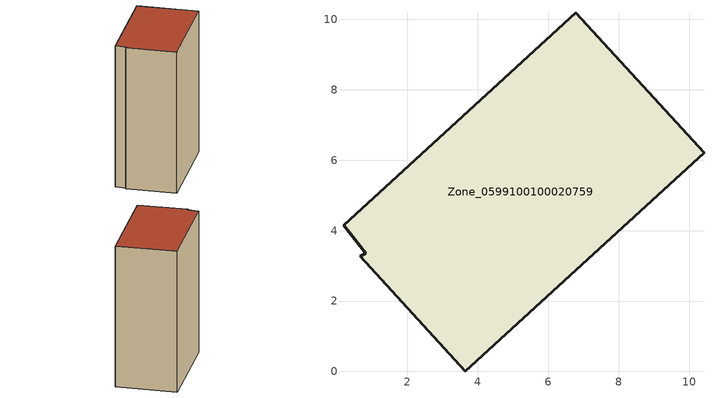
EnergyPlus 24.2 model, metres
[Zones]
Zone_0599100100020759
 floor ground (C_G): 0.18,4.15 6.77,10.2 10.42,6.21 3.65,0 0.65,3.27 0.82,3.36 z3.31
 wall outside (C_F): 10.42,6.21 6.77,10.2 0.18,4.15 0.82,3.36 0.65,3.27 3.65,0 10.42,6.21 z3.31:16.31
 roof outside (C_R): 6.77,10.2 0.18,4.15 0.82,3.36 0.65,3.27 3.65,0 10.42,6.21 z16.31
[BUILDING]
Pand.0599100100020759: North Axis=0; Terrain=City; Loads Convergence Tolerance Value=0.04; Temperature Convergence Tolerance Value=0.4; Solar Distribution=FullExterior; Maximum Number of Warmup Days=25; Minimum Number of Warmup Days=1
[Site:Location]
Rotterdam.The.Hague.AP_ZH_NLD Design_Conditions: Latitude=51.96; Longitude=4.45; Time Zone=1; Elevation=-4.5
[SITE:GROUNDTEMPERATURE:BUILDINGSURFACE]
18, 18, 18, 18, 18, 18, 18, 18, 18, 18, 18, 18
[MATERIAL] Thermal Absorptance=0.9; Solar Absorptance=0.7; Visible Absorptance=0.7
Name | Roughness | Thickness | Conductivity | Density | Specific Heat
G.TI.2015-2018 | MediumSmooth | 0.15 | 0.0428571 | 540 | 1210
F.TI.2015-2018 | Rough | 0.3 | 0.0666667 | 1920 | 840
R.TI.2015-2018 | MediumRough | 0.2 | 0.0333333 | 1500 | 1000
[CONSTRUCTION]
C_G: G.TI.2015-2018
C_F: F.TI.2015-2018
C_R: R.TI.2015-2018
[ZONE]
Zone_0599100100020759: Type=1; Multiplier=1; Ceiling Height=Autocalculate; Volume=Autocalculate; Floor Area=autocalculate; Part of Total Floor Area=Yes
[ZONEINFILTRATION:DESIGNFLOWRATE]
Infil_Zone_0599100100020759: Zone or ZoneList or Space or SpaceList=Zone_0599100100020759; Schedule=AlwaysOn; Design Flow Rate Calculation Method=Flow/Area; Flow Rate per Floor Area=0.0015; Constant Term Coefficient=1; Temperature Term Coefficient=0; Velocity Term Coefficient=0; Velocity Squared Term Coefficient=0
[HVACTEMPLATE:ZONE:IDEALLOADSAIRSYSTEM]
Zone_0599100100020759: Maximum Heating Supply Air Temperature=50; Minimum Cooling Supply Air Temperature=13; Maximum Heating Supply Air Humidity Ratio=0.0156; Minimum Cooling Supply Air Humidity Ratio=0.0077; Heating Limit=NoLimit; Cooling Limit=NoLimit; Dehumidification Control Type=ConstantSensibleHeatRatio; Cooling Sensible Heat Ratio=0.7; Dehumidification Setpoint=60; Humidification Control Type=None; Humidification Setpoint=30; Outdoor Air Method=None; Outdoor Air Flow Rate per Person=0.00944; Outdoor Air Flow Rate per Zone Floor Area=0; Outdoor Air Flow Rate per Zone=0; Demand Controlled Ventilation Type=None; Outdoor Air Economizer Type=NoEconomizer; Heat Recovery Type=None; Sensible Heat Recovery Effectiveness=0.7; Latent Heat Recovery Effectiveness=0.65
[ZONECONTROL:THERMOSTAT]
ThermostatControl_Zone_0599100100020759: Zone or ZoneList=Zone_0599100100020759; Control Type Schedule=DualSetpointControlType; Control 1=Thermostat_Zone_0599100100020759; Temperature Difference Between Cutout And Setpoint=0
[THERMOSTATSETPOINT:DUALSETPOINT]
Thermostat_Zone_0599100100020759: Heating Setpoint Temperature Schedule=HeatingSetpoint_Zone_0599100100020759; Cooling Setpoint Temperature Schedule=CoolingSetpoint_Zone_0599100100020759
[SCHEDULE:COMPACT]
HeatingSetpoint_Zone_0599100100020759: Through: 12/31, For: AllDays, Until: 24:00, 21
CoolingSetpoint_Zone_0599100100020759: Through: 12/31, For: AllDays, Until: 24:00, 24
DualSetpointControlType: Through: 12/31, For: AllDays, Until: 24:00, 4
AlwaysOn: Through: 12/31, For: AllDays, Until: 24:00, 1
